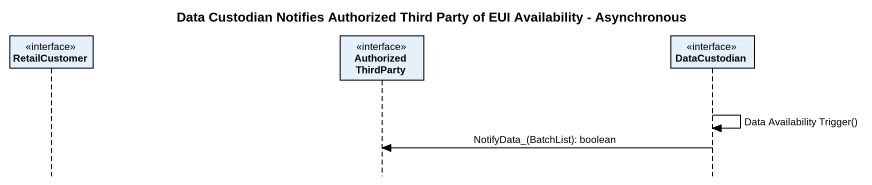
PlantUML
@startuml
title Data Custodian Notifies Authorized Third Party of EUI Availability - Asynchronous
hide footbox
participant RetailCustomer <<interface>>
participant "Authorized ThirdParty" as Authorized_ThirdParty <<interface>>
participant DataCustodian <<interface>>

DataCustodian -> DataCustodian : Data Availability Trigger()
DataCustodian -> Authorized_ThirdParty : NotifyData_(BatchList): boolean
@enduml
